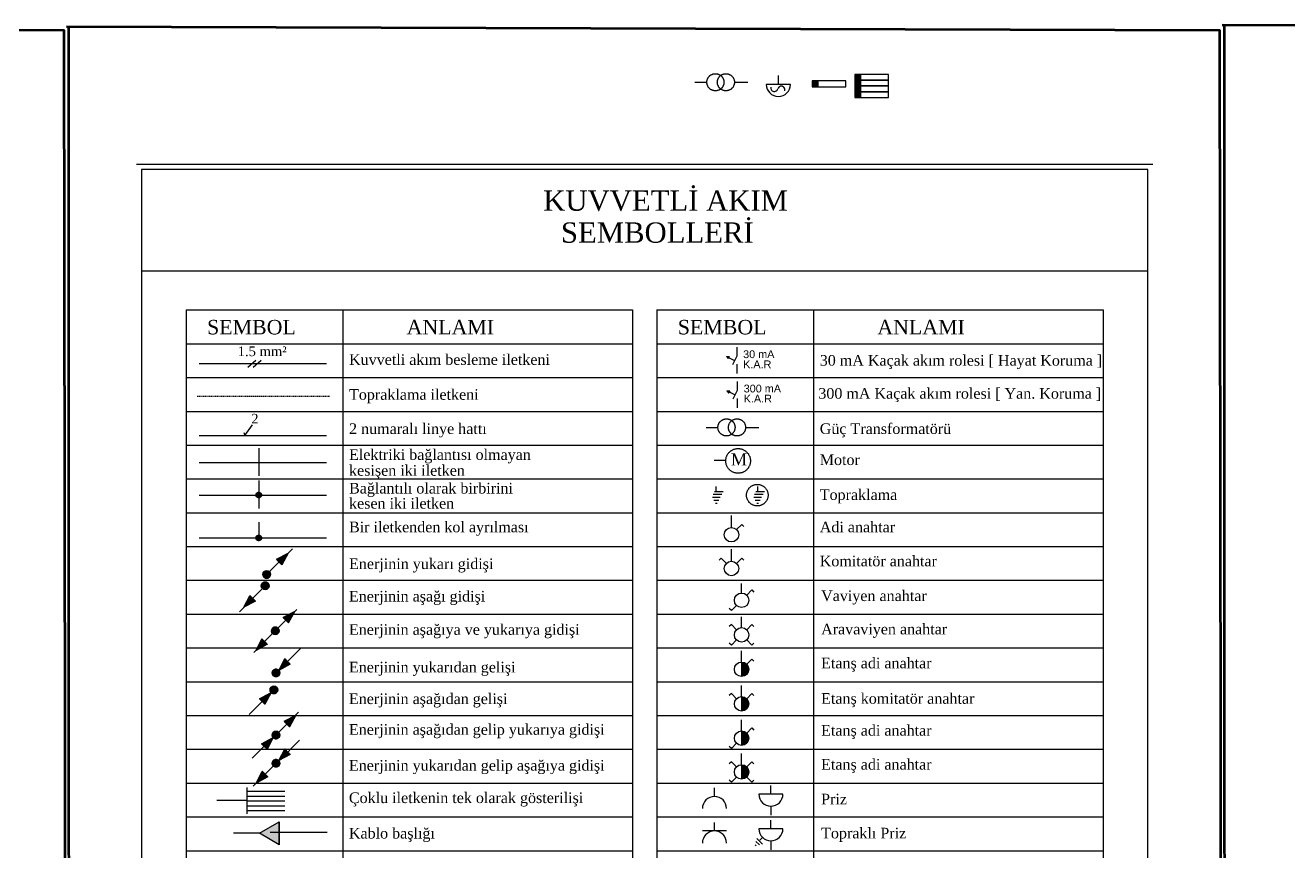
# Model space of a CAD drawing. Header units: millimetres. Extents: x -1335 to 33749, y 2338 to 5277.
# Drawn here: x 3457 to 5226, y 3899 to 5057 of the extents above; entities that cross this region are included whole.
import ezdxf

# ---------------------------------------------------------------- set-up
doc = ezdxf.new("R2010")
doc.units = ezdxf.units.MM
doc.linetypes.add('ACAD_ISO03W100', pattern=[30, 12, -18])
doc.layers.add('DUVAR', color=7, linetype='Continuous', lineweight=53)
doc.styles.add('ARMATÜR', font='times.ttf', dxfattribs={"height": 17.5})
doc.styles.add('STYLE1', font='arial.ttf', dxfattribs={"width": 0.6})

msp = doc.modelspace()

# ---------------------------------------------------------------- hatches: boundary and pattern name
at = {"ltscale": 10}
for points in [[(4558.9, 4970.7), (4567, 4970.7), (4567, 4978.8), (4558.9, 4978.8)], [(4618.5, 4979.9), (4626.6, 4979.9), (4626.6, 4988), (4618.5, 4988)], [(4618.5, 4971.8), (4626.6, 4971.8), (4626.6, 4979.9), (4618.5, 4979.9)], [(4618.5, 4963.7), (4626.6, 4963.7), (4626.6, 4971.8), (4618.5, 4971.8)], [(4618.5, 4955.6), (4626.6, 4955.6), (4626.6, 4963.7), (4618.5, 4963.7)]]:
    msp.add_hatch(color=256, dxfattribs=at).paths.add_polyline_path(points)
at = {"linetype": 'ACAD_ISO03W100', "ltscale": 10}
h = msp.add_hatch(color=256, dxfattribs=at)
h.paths.add_polyline_path([(3783.8, 4402.6), (3783.8, 4398.5), (3787.9, 4398.5, 0.414214)])
h.paths.add_polyline_path([(3787.9, 4398.5), (3783.8, 4398.5), (3783.8, 4394.4, 0.414214)])
h.paths.add_polyline_path([(3783.8, 4398.5), (3779.7, 4398.5, 0.414214), (3783.8, 4394.4)])
h.paths.add_polyline_path([(3783.8, 4402.6, 0.414214), (3779.7, 4398.5), (3783.8, 4398.5)])
h = msp.add_hatch(color=256, dxfattribs=at)
h.paths.add_polyline_path([(3784, 4343), (3784, 4339), (3788.1, 4339, 0.414214)])
h.paths.add_polyline_path([(3788.1, 4339), (3784, 4339), (3784, 4334.9, 0.414214)])
h.paths.add_polyline_path([(3784, 4339), (3779.9, 4339, 0.414214), (3784, 4334.9)])
h.paths.add_polyline_path([(3784, 4343, 0.414214), (3779.9, 4339), (3784, 4339)])
for points in [[(4460, 4144.6, 0.414214), (4470.2, 4154.7, 0.414214), (4460, 4164.9)], [(4460, 4096.2, 0.414214), (4470.2, 4106.3, 0.414214), (4460, 4116.4)], [(4460, 4048, 0.414214), (4470.2, 4058.2, 0.414214), (4460, 4068.3)], [(4460, 4000.7, 0.414214), (4470.2, 4010.9, 0.414214), (4460, 4021)]]:
    msp.add_hatch(color=256, dxfattribs=at).paths.add_polyline_path(points)
msp.add_hatch(color=7).paths.add_polyline_path([(3812.4, 3909), (3812.4, 3941), (3784.7, 3925)])

# ---------------------------------------------------------------- linework, layer by layer
for p, q in [((4394.6, 4977), (4411.2, 4977)), ((4450.1, 4977), (4468.6, 4977)), ((4511.5, 4973.9), (4511.5, 4986.5)), ((3764.3, 4482.4), (3774.7, 4497)), ((3762.6, 4486.2), (3764.3, 4482.4)), ((4410.2, 4493.5), (4426.8, 4493.5)), ((4465.7, 4493.5), (4484.2, 4493.5)), ((3783.6, 4464.6), (3783.6, 4425.6)), ((4421.5, 4447.5), (4438.1, 4447.5)), ((3783.6, 4419.1), (3783.6, 4380.1)), ((4424.6, 4403.3), (4424.6, 4410.6)), ((4482.6, 4403.3), (4482.6, 4410.6)), ((3783.6, 4361), (3783.6, 4337)), ((4445.8, 4353.3), (4445.8, 4370.3)), ((4445.8, 4306), (4445.8, 4323.1)), ((4460, 4261.6), (4460, 4274.8)), ((4460, 4213.1), (4460, 4228.4)), ((4460, 4164.9), (4460, 4180.4)), ((4460, 4116.4), (4460, 4132)), ((4460, 4068.3), (4460, 4083.9)), ((4460, 4021), (4460, 4036.6)), ((3766.7, 3989.1), (3766.7, 3952.4)), ((3766.7, 3983.9), (3820, 3983.9)), ((3766.7, 3970.7), (3724.7, 3970.7)), ((3766.7, 3977.1), (3820, 3977.1)), ((3766.7, 3970.3), (3820, 3970.3)), ((3766.7, 3963.6), (3820, 3963.6)), ((3766.7, 3956.8), (3820, 3956.8))]:
    msp.add_line(p, q, dxfattribs=at)
for p, q in [((4528.4, 4973.9), (4494.6, 4973.9)), ((4558.9, 4978.8), (4558.9, 4970.7)), ((4606.2, 4978.8), (4558.9, 4978.8)), ((4567, 4978.8), (4567, 4970.7)), ((4606.2, 4970.7), (4606.2, 4978.8)), ((4618.5, 4988), (4618.5, 4979.9)), ((4665.8, 4988), (4618.5, 4988)), ((4618.5, 4979.9), (4618.5, 4971.8)), ((4665.8, 4979.9), (4618.5, 4979.9)), ((4618.5, 4979.9), (4665.8, 4979.9)), ((4626.6, 4988), (4626.6, 4979.9)), ((4626.6, 4979.9), (4626.6, 4971.8)), ((4665.8, 4955.6), (4665.8, 4988)), ((4558.9, 4970.7), (4606.2, 4970.7)), ((4665.8, 4971.8), (4618.5, 4971.8)), ((4618.5, 4971.8), (4665.8, 4971.8)), ((4618.5, 4971.8), (4618.5, 4963.7)), ((4618.5, 4963.7), (4618.5, 4955.6)), ((4665.8, 4963.7), (4618.5, 4963.7)), ((4618.5, 4963.7), (4665.8, 4963.7)), ((4626.6, 4971.8), (4626.6, 4963.7)), ((4626.6, 4963.7), (4626.6, 4955.6)), ((4618.5, 4955.6), (4665.8, 4955.6)), ((3681.7, 4658.1), (3681.7, 2906.4)), ((3681.7, 4658.1), (4307.3, 4658.1)), ((3901.5, 4658.1), (3901.5, 2906.4)), ((4341.1, 4658.1), (4341.1, 2906.4)), ((4341.1, 4658.1), (4966.7, 4658.1)), ((4560.9, 4658.1), (4560.9, 2906.4)), ((3681.7, 4610.7), (4307.3, 4610.7)), ((4341.1, 4610.7), (4966.7, 4610.7)), ((4453.1, 4606.1), (4453.1, 4593.3)), ((4438.7, 4592.9), (4442.5, 4592.9)), ((4438.7, 4592.9), (4441, 4589.9)), ((4438.7, 4592.8), (4438.8, 4592.9)), ((4438.8, 4592.7), (4439, 4592.9)), ((4438.9, 4592.6), (4439.2, 4592.9)), ((4439, 4592.4), (4439.5, 4592.9)), ((4439.1, 4592.3), (4439.7, 4592.9)), ((4439.2, 4592.2), (4439.9, 4592.9)), ((4439.3, 4592.1), (4440.1, 4592.9)), ((4439.4, 4591.9), (4440.4, 4592.9)), ((4439.5, 4591.8), (4440.6, 4592.9)), ((4439.6, 4591.7), (4440.8, 4592.9)), ((4439.7, 4591.6), (4441, 4592.9)), ((4439.8, 4591.4), (4441.3, 4592.9)), ((4439.9, 4591.3), (4441.5, 4592.9)), ((4440, 4591.2), (4441.7, 4592.9)), ((4440.1, 4591), (4441.9, 4592.9)), ((4440.2, 4590.9), (4442.2, 4592.9)), ((4440.3, 4590.8), (4442.4, 4592.9)), ((4440.4, 4590.7), (4442.4, 4592.7)), ((4440.5, 4590.5), (4442.2, 4592.2)), ((4440.6, 4590.4), (4442, 4591.8)), ((4440.7, 4590.3), (4441.7, 4591.3)), ((4440.8, 4590.1), (4441.5, 4590.9)), ((4440.9, 4590), (4441.3, 4590.4)), ((4442.5, 4592.9), (4441, 4589.9)), ((4441, 4589.9), (4441.1, 4590)), ((4441.8, 4591.4), (4450.1, 4587.2)), ((4453.1, 4593.3), (4447.1, 4581.2)), ((4453.1, 4582.3), (4453.1, 4569)), ((3681.7, 4563.4), (4307.3, 4563.4)), ((4341.1, 4563.4), (4966.7, 4563.4)), ((4453.9, 4558), (4453.9, 4545.2)), ((4439.5, 4544.8), (4443.3, 4544.8)), ((4439.5, 4544.8), (4441.8, 4541.8)), ((4439.5, 4544.8), (4439.6, 4544.8)), ((4439.6, 4544.6), (4439.8, 4544.8)), ((4439.7, 4544.5), (4440, 4544.8)), ((4439.8, 4544.4), (4440.3, 4544.8)), ((4439.9, 4544.3), (4440.5, 4544.8)), ((4440, 4544.1), (4440.7, 4544.8)), ((4440.1, 4544), (4440.9, 4544.8)), ((4440.2, 4543.9), (4441.2, 4544.8)), ((4440.3, 4543.8), (4441.4, 4544.8)), ((4440.4, 4543.6), (4441.6, 4544.8)), ((4440.5, 4543.5), (4441.8, 4544.8)), ((4440.6, 4543.4), (4442.1, 4544.8)), ((4440.7, 4543.2), (4442.3, 4544.8)), ((4440.8, 4543.1), (4442.5, 4544.8)), ((4440.9, 4543), (4442.7, 4544.8)), ((4441, 4542.9), (4443, 4544.8)), ((4441.1, 4542.7), (4443.2, 4544.8)), ((4441.2, 4542.6), (4443.2, 4544.6)), ((4441.3, 4542.5), (4443, 4544.2)), ((4441.4, 4542.3), (4442.8, 4543.7)), ((4441.5, 4542.2), (4442.5, 4543.3)), ((4441.6, 4542.1), (4442.3, 4542.8)), ((4441.7, 4542), (4442.1, 4542.4)), ((4443.3, 4544.8), (4441.8, 4541.8)), ((4441.8, 4541.8), (4441.9, 4541.9)), ((4442.6, 4543.3), (4450.9, 4539.2)), ((4453.9, 4545.2), (4447.9, 4533.1)), ((4453.9, 4534.2), (4453.9, 4521)), ((3681.7, 4516), (4307.3, 4516)), ((4341.1, 4516), (4966.7, 4516)), ((3681.7, 4468.7), (4307.3, 4468.7)), ((4341.1, 4468.7), (4966.7, 4468.7)), ((3681.7, 4421.3), (4307.3, 4421.3)), ((4341.1, 4421.3), (4966.7, 4421.3)), ((3681.7, 4374), (4307.3, 4374)), ((4341.1, 4374), (4966.7, 4374)), ((4453, 4350.3), (4460.2, 4357.5)), ((4460.2, 4357.5), (4463.1, 4354.6)), ((3681.7, 4326.7), (4307.3, 4326.7)), ((4341.1, 4326.7), (4966.7, 4326.7)), ((3808.3, 4308.8), (3824.6, 4317.4)), ((3808.3, 4308.8), (3816, 4301.2)), ((3808.4, 4308.9), (3820.1, 4308.9)), ((3808.6, 4308.5), (3819.9, 4308.5)), ((3808.9, 4308.2), (3819.7, 4308.2)), ((3809.1, 4309.2), (3820.2, 4309.2)), ((3809.3, 4307.9), (3819.5, 4307.9)), ((3809.6, 4307.5), (3819.3, 4307.5)), ((3809.7, 4309.6), (3820.4, 4309.6)), ((3809.9, 4307.2), (3819.2, 4307.2)), ((3810.3, 4306.8), (3819, 4306.8)), ((3810.4, 4309.9), (3820.6, 4309.9)), ((3810.6, 4306.5), (3818.8, 4306.5)), ((3811, 4310.2), (3820.8, 4310.2)), ((3811, 4306.2), (3818.6, 4306.2)), ((3811.3, 4305.8), (3818.4, 4305.8)), ((3811.6, 4310.6), (3821, 4310.6)), ((3811.6, 4305.5), (3818.3, 4305.5)), ((3812, 4305.2), (3818.1, 4305.2)), ((3812.3, 4310.9), (3821.1, 4310.9)), ((3812.3, 4304.8), (3817.9, 4304.8)), ((3812.7, 4304.5), (3817.7, 4304.5)), ((3812.9, 4311.2), (3821.3, 4311.2)), ((3813, 4304.1), (3817.6, 4304.1)), ((3813.3, 4303.8), (3817.4, 4303.8)), ((3813.6, 4311.6), (3821.5, 4311.6)), ((3813.7, 4303.5), (3817.2, 4303.5)), ((3814, 4303.1), (3817, 4303.1)), ((3814.2, 4311.9), (3821.7, 4311.9)), ((3814.3, 4302.8), (3816.8, 4302.8)), ((3814.7, 4302.5), (3816.7, 4302.5)), ((3814.8, 4312.3), (3821.9, 4312.3)), ((3815, 4302.1), (3816.5, 4302.1)), ((3815.4, 4301.8), (3816.3, 4301.8)), ((3815.5, 4312.6), (3822, 4312.6)), ((3815.7, 4301.4), (3816.1, 4301.4)), ((3824.6, 4317.4), (3816, 4301.2)), ((3816.1, 4312.9), (3822.2, 4312.9)), ((3816.8, 4313.3), (3822.4, 4313.3)), ((3817.4, 4313.6), (3822.6, 4313.6)), ((3818, 4313.9), (3822.7, 4313.9)), ((3818.7, 4314.3), (3822.9, 4314.3)), ((3819.3, 4314.6), (3823.1, 4314.6)), ((3819.9, 4315), (3823.3, 4315)), ((3820.6, 4315.3), (3823.5, 4315.3)), ((3821.2, 4315.6), (3823.6, 4315.6)), ((3821.9, 4316), (3823.8, 4316)), ((3822.5, 4316.3), (3824, 4316.3)), ((3823.1, 4316.7), (3824.2, 4316.7)), ((3823.8, 4317), (3824.4, 4317)), ((3824.4, 4317.3), (3824.5, 4317.3)), ((4431.5, 4310.2), (4428.6, 4307.4)), ((4438.7, 4303.1), (4431.5, 4310.2)), ((4453, 4303.1), (4460.2, 4310.2)), ((4460.2, 4310.2), (4463.1, 4307.4)), ((3789.2, 4287.9), (3800, 4287.9)), ((3789.2, 4287.5), (3800, 4287.5)), ((3789.2, 4287.2), (3800, 4287.2)), ((3789.3, 4288.6), (3799.9, 4288.6)), ((3789.3, 4288.2), (3800, 4288.2)), ((3789.3, 4286.9), (3800, 4286.9)), ((3789.3, 4286.5), (3800, 4286.5)), ((3789.4, 4288.9), (3799.9, 4288.9)), ((3789.4, 4286.2), (3799.9, 4286.2)), ((3789.5, 4289.2), (3799.7, 4289.2)), ((3789.5, 4285.9), (3799.8, 4285.9)), ((3789.6, 4289.6), (3799.6, 4289.6)), ((3789.6, 4285.5), (3799.7, 4285.5)), ((3789.7, 4285.2), (3799.5, 4285.2)), ((3789.8, 4289.9), (3799.5, 4289.9)), ((3789.9, 4284.8), (3799.4, 4284.8)), ((3790, 4290.2), (3799.3, 4290.2)), ((3790.1, 4284.5), (3799.2, 4284.5)), ((3790.2, 4290.6), (3799.1, 4290.6)), ((3790.3, 4284.2), (3798.9, 4284.2)), ((3790.5, 4290.9), (3798.8, 4290.9)), ((3790.6, 4283.8), (3798.6, 4283.8)), ((3790.8, 4291.3), (3798.5, 4291.3)), ((3791, 4283.5), (3798.3, 4283.5)), ((3791.1, 4291.6), (3798.1, 4291.6)), ((3791.6, 4291.9), (3797.7, 4291.9)), ((3792.2, 4292.3), (3797.1, 4292.3)), ((3793, 4292.6), (3796.3, 4292.6)), ((3681.7, 4279.3), (4307.3, 4279.3)), ((3798, 4271.7), (3787.2, 4271.7)), ((3798, 4271.4), (3787.2, 4271.4)), ((3798, 4271.1), (3787.2, 4271.1)), ((3798, 4272.4), (3787.3, 4272.4)), ((3798, 4272.1), (3787.3, 4272.1)), ((3798, 4270.7), (3787.3, 4270.7)), ((3797.9, 4270.4), (3787.3, 4270.4)), ((3797.9, 4272.7), (3787.4, 4272.7)), ((3797.9, 4270), (3787.4, 4270)), ((3797.8, 4273.1), (3787.5, 4273.1)), ((3797.8, 4269.7), (3787.5, 4269.7)), ((3797.7, 4273.4), (3787.6, 4273.4)), ((3797.5, 4273.8), (3787.7, 4273.8)), ((3797.6, 4269.4), (3787.7, 4269.4)), ((3797.5, 4269), (3787.8, 4269)), ((3797.4, 4274.1), (3787.9, 4274.1)), ((3797.3, 4268.7), (3788, 4268.7)), ((3797.2, 4274.4), (3788.1, 4274.4)), ((3797.1, 4268.4), (3788.2, 4268.4)), ((3796.9, 4274.8), (3788.4, 4274.8)), ((3796.8, 4268), (3788.5, 4268)), ((3796.6, 4275.1), (3788.6, 4275.1)), ((3796.5, 4267.7), (3788.8, 4267.7)), ((3796.3, 4275.5), (3789, 4275.5)), ((3796.1, 4267.3), (3789.1, 4267.3)), ((3795.9, 4275.8), (3789.4, 4275.8)), ((3795.7, 4267), (3789.6, 4267)), ((3795.4, 4276.1), (3789.9, 4276.1)), ((3795.1, 4266.7), (3790.2, 4266.7)), ((3794.7, 4276.5), (3790.6, 4276.5)), ((3794.3, 4266.3), (3791, 4266.3)), ((3791.4, 4283.1), (3797.9, 4283.1)), ((3793.5, 4276.8), (3791.7, 4276.8)), ((3791.9, 4282.8), (3797.4, 4282.8)), ((3792.6, 4282.5), (3796.7, 4282.5)), ((3793.7, 4282.1), (3795.5, 4282.1)), ((4341.1, 4279.3), (4966.7, 4279.3)), ((4467.2, 4258.6), (4474.4, 4265.8)), ((4474.4, 4265.8), (4477.2, 4262.9)), ((3762.7, 4241.5), (3771.3, 4257.8)), ((3778.9, 4250.1), (3762.7, 4241.5)), ((3775, 4248), (3766.1, 4248)), ((3775.6, 4248.4), (3766.3, 4248.4)), ((3776.3, 4248.7), (3766.5, 4248.7)), ((3776.9, 4249), (3766.7, 4249)), ((3777.5, 4249.4), (3766.9, 4249.4)), ((3778.2, 4249.7), (3767, 4249.7)), ((3778.8, 4250.1), (3767.2, 4250.1)), ((3778.7, 4250.4), (3767.4, 4250.4)), ((3778.3, 4250.7), (3767.6, 4250.7)), ((3778, 4251.1), (3767.7, 4251.1)), ((3777.7, 4251.4), (3767.9, 4251.4)), ((3777.3, 4251.8), (3768.1, 4251.8)), ((3777, 4252.1), (3768.3, 4252.1)), ((3776.6, 4252.4), (3768.5, 4252.4)), ((3776.3, 4252.8), (3768.6, 4252.8)), ((3776, 4253.1), (3768.8, 4253.1)), ((3775.6, 4253.4), (3769, 4253.4)), ((3775.3, 4253.8), (3769.2, 4253.8)), ((3775, 4254.1), (3769.4, 4254.1)), ((3774.6, 4254.5), (3769.5, 4254.5)), ((3774.3, 4254.8), (3769.7, 4254.8)), ((3773.9, 4255.1), (3769.9, 4255.1)), ((3773.6, 4255.5), (3770.1, 4255.5)), ((3773.3, 4255.8), (3770.3, 4255.8)), ((3772.9, 4256.2), (3770.4, 4256.2)), ((3772.6, 4256.5), (3770.6, 4256.5)), ((3772.3, 4256.8), (3770.8, 4256.8)), ((3771.9, 4257.2), (3771, 4257.2)), ((3771.6, 4257.5), (3771.1, 4257.5)), ((3778.9, 4250.1), (3771.3, 4257.8)), ((3681.7, 4232), (4307.3, 4232)), ((3762.9, 4241.6), (3762.7, 4241.6)), ((3763.5, 4241.9), (3762.9, 4241.9)), ((3764.1, 4242.3), (3763.1, 4242.3)), ((3764.8, 4242.6), (3763.3, 4242.6)), ((3765.4, 4243), (3763.5, 4243)), ((3766, 4243.3), (3763.6, 4243.3)), ((3766.7, 4243.6), (3763.8, 4243.6)), ((3767.3, 4244), (3764, 4244)), ((3768, 4244.3), (3764.2, 4244.3)), ((3768.6, 4244.7), (3764.3, 4244.7)), ((3769.2, 4245), (3764.5, 4245)), ((3769.9, 4245.3), (3764.7, 4245.3)), ((3770.5, 4245.7), (3764.9, 4245.7)), ((3771.2, 4246), (3765.1, 4246)), ((3771.8, 4246.3), (3765.2, 4246.3)), ((3772.4, 4246.7), (3765.4, 4246.7)), ((3773.1, 4247), (3765.6, 4247)), ((3773.7, 4247.4), (3765.8, 4247.4)), ((3774.4, 4247.7), (3766, 4247.7)), ((3834.1, 4235.8), (3817.8, 4227.2)), ((3823.5, 4221.5), (3823.5, 4230.2)), ((3823.8, 4221.2), (3823.8, 4230.4)), ((3824.2, 4220.9), (3824.2, 4230.6)), ((3824.5, 4220.5), (3824.5, 4230.8)), ((3824.9, 4220.2), (3824.9, 4231)), ((3825.2, 4219.8), (3825.2, 4231.1)), ((3825.5, 4219.6), (3834.1, 4235.8)), ((3825.5, 4219.7), (3825.5, 4231.3)), ((3825.9, 4220.3), (3825.9, 4231.5)), ((3826.2, 4221), (3826.2, 4231.7)), ((3826.5, 4221.6), (3826.5, 4231.8)), ((3826.9, 4222.3), (3826.9, 4232)), ((3827.2, 4222.9), (3827.2, 4232.2)), ((3827.6, 4223.5), (3827.6, 4232.4)), ((3827.9, 4224.2), (3827.9, 4232.6)), ((3828.2, 4224.8), (3828.2, 4232.7)), ((3828.6, 4225.4), (3828.6, 4232.9)), ((3828.9, 4226.1), (3828.9, 4233.1)), ((3829.3, 4226.7), (3829.3, 4233.3)), ((3829.6, 4227.4), (3829.6, 4233.5)), ((3829.9, 4228), (3829.9, 4233.6)), ((3830.3, 4228.6), (3830.3, 4233.8)), ((3830.6, 4229.3), (3830.6, 4234)), ((3830.9, 4229.9), (3830.9, 4234.2)), ((3831.3, 4230.6), (3831.3, 4234.4)), ((3831.6, 4231.2), (3831.6, 4234.5)), ((3832, 4231.8), (3832, 4234.7)), ((3832.3, 4232.5), (3832.3, 4234.9)), ((3832.6, 4233.1), (3832.6, 4235.1)), ((3833, 4233.8), (3833, 4235.3)), ((3833.3, 4234.4), (3833.3, 4235.4)), ((3833.6, 4235), (3833.6, 4235.6)), ((3834, 4235.7), (3834, 4235.8)), ((4341.1, 4232), (4966.7, 4232)), ((4445.7, 4237.1), (4442.8, 4239.9)), ((4452.9, 4244.2), (4445.7, 4237.1)), ((3810.4, 4212.4), (3803, 4212.4)), ((3810, 4212.8), (3803.4, 4212.8)), ((3809.4, 4213.1), (3803.9, 4213.1)), ((3808.8, 4213.5), (3804.6, 4213.5)), ((3807.6, 4213.8), (3805.8, 4213.8)), ((3825.5, 4219.6), (3817.8, 4227.2)), ((3818.1, 4226.9), (3818.1, 4227.4)), ((3818.4, 4226.6), (3818.4, 4227.6)), ((3818.8, 4226.3), (3818.8, 4227.7)), ((3819.1, 4225.9), (3819.1, 4227.9)), ((3819.4, 4225.6), (3819.4, 4228.1)), ((3819.8, 4225.3), (3819.8, 4228.3)), ((3820.1, 4224.9), (3820.1, 4228.4)), ((3820.5, 4224.6), (3820.5, 4228.6)), ((3820.8, 4224.2), (3820.8, 4228.8)), ((3821.1, 4223.9), (3821.1, 4229)), ((3821.5, 4223.6), (3821.5, 4229.2)), ((3821.8, 4223.2), (3821.8, 4229.3)), ((3822.2, 4222.9), (3822.2, 4229.5)), ((3822.5, 4222.6), (3822.5, 4229.7)), ((3822.8, 4222.2), (3822.8, 4229.9)), ((3823.2, 4221.9), (3823.2, 4230.1)), ((4445.7, 4217.3), (4442.8, 4214.4)), ((4452.9, 4210.1), (4445.7, 4217.3)), ((4467.2, 4210.1), (4474.4, 4217.3)), ((4474.4, 4217.3), (4477.2, 4214.4)), ((3787.9, 4197.3), (3779.3, 4181.1)), ((3786.8, 4195.3), (3786.8, 4185.1)), ((3787.2, 4195.9), (3787.2, 4185.2)), ((3787.5, 4196.6), (3787.5, 4185.4)), ((3787.9, 4197.3), (3795.6, 4189.7)), ((3787.9, 4197.2), (3787.9, 4185.6)), ((3788.2, 4197.1), (3788.2, 4185.8)), ((3788.5, 4196.7), (3788.5, 4186)), ((3788.9, 4196.4), (3788.9, 4186.1)), ((3789.2, 4196.1), (3789.2, 4186.3)), ((3789.6, 4195.7), (3789.6, 4186.5)), ((3789.9, 4195.4), (3789.9, 4186.7)), ((3790.2, 4195), (3790.2, 4186.9)), ((3812.1, 4209.1), (3801.3, 4209.1)), ((3812.1, 4208.7), (3801.3, 4208.7)), ((3812.1, 4208.4), (3801.3, 4208.4)), ((3812.1, 4208), (3801.3, 4208)), ((3812.1, 4207.7), (3801.3, 4207.7)), ((3812, 4209.7), (3801.4, 4209.7)), ((3812, 4209.4), (3801.4, 4209.4)), ((3812, 4207.4), (3801.4, 4207.4)), ((3811.9, 4210.1), (3801.5, 4210.1)), ((3811.9, 4207), (3801.5, 4207)), ((3811.8, 4206.7), (3801.6, 4206.7)), ((3811.7, 4210.4), (3801.7, 4210.4)), ((3811.7, 4206.4), (3801.7, 4206.4)), ((3811.6, 4210.8), (3801.8, 4210.8)), ((3811.5, 4206), (3801.9, 4206)), ((3811.4, 4211.1), (3802, 4211.1)), ((3811.3, 4205.7), (3802.1, 4205.7)), ((3811.2, 4211.4), (3802.2, 4211.4)), ((3811.1, 4205.3), (3802.3, 4205.3)), ((3811, 4211.8), (3802.4, 4211.8)), ((3810.9, 4205), (3802.5, 4205)), ((3810.7, 4212.1), (3802.7, 4212.1)), ((3810.6, 4204.7), (3802.8, 4204.7)), ((3810.2, 4204.3), (3803.2, 4204.3)), ((3809.7, 4204), (3803.7, 4204)), ((3809.2, 4203.6), (3804.2, 4203.6)), ((3808.4, 4203.3), (3805, 4203.3)), ((4452.9, 4195.8), (4445.7, 4188.6)), ((4467.2, 4195.8), (4474.4, 4188.6)), ((3681.7, 4184.6), (4307.3, 4184.6)), ((3779.3, 4181.1), (3795.6, 4189.7)), ((3779.4, 4181.2), (3779.4, 4181.1)), ((3779.7, 4181.9), (3779.7, 4181.3)), ((3780.1, 4182.5), (3780.1, 4181.5)), ((3780.4, 4183.2), (3780.4, 4181.7)), ((3780.8, 4183.8), (3780.8, 4181.8)), ((3781.1, 4184.4), (3781.1, 4182)), ((3781.4, 4185.1), (3781.4, 4182.2)), ((3781.8, 4185.7), (3781.8, 4182.4)), ((3782.1, 4186.4), (3782.1, 4182.6)), ((3782.5, 4187), (3782.5, 4182.7)), ((3782.8, 4187.6), (3782.8, 4182.9)), ((3783.1, 4188.3), (3783.1, 4183.1)), ((3783.5, 4188.9), (3783.5, 4183.3)), ((3783.8, 4189.6), (3783.8, 4183.5)), ((3784.1, 4190.2), (3784.1, 4183.6)), ((3784.5, 4190.8), (3784.5, 4183.8)), ((3784.8, 4191.5), (3784.8, 4184)), ((3785.2, 4192.1), (3785.2, 4184.2)), ((3785.5, 4192.7), (3785.5, 4184.4)), ((3785.8, 4193.4), (3785.8, 4184.5)), ((3786.2, 4194), (3786.2, 4184.7)), ((3786.5, 4194.7), (3786.5, 4184.9)), ((3790.6, 4194.7), (3790.6, 4187)), ((3790.9, 4194.4), (3790.9, 4187.2)), ((3791.2, 4194), (3791.2, 4187.4)), ((3791.6, 4193.7), (3791.6, 4187.6)), ((3791.9, 4193.4), (3791.9, 4187.8)), ((3792.3, 4193), (3792.3, 4187.9)), ((3792.6, 4192.7), (3792.6, 4188.1)), ((3792.9, 4192.3), (3792.9, 4188.3)), ((3793.3, 4192), (3793.3, 4188.5)), ((3793.6, 4191.7), (3793.6, 4188.6)), ((3794, 4191.3), (3794, 4188.8)), ((3794.3, 4191), (3794.3, 4189)), ((3794.6, 4190.6), (3794.6, 4189.2)), ((3795, 4190.3), (3795, 4189.4)), ((3795.3, 4190), (3795.3, 4189.5)), ((4341.1, 4184.6), (4966.7, 4184.6)), ((4445.7, 4188.6), (4442.8, 4191.5)), ((4474.4, 4188.6), (4477.2, 4191.5)), ((3811.5, 4153.2), (3820.1, 4169.5)), ((3827.8, 4161.8), (3811.5, 4153.2)), ((3823.2, 4159.4), (3814.8, 4159.4)), ((3823.8, 4159.7), (3815, 4159.7)), ((3824.5, 4160.1), (3815.2, 4160.1)), ((3825.1, 4160.4), (3815.3, 4160.4)), ((3825.8, 4160.7), (3815.5, 4160.7)), ((3826.4, 4161.1), (3815.7, 4161.1)), ((3827, 4161.4), (3815.9, 4161.4)), ((3827.7, 4161.7), (3816.1, 4161.7)), ((3827.5, 4162.1), (3816.2, 4162.1)), ((3827.2, 4162.4), (3816.4, 4162.4)), ((3826.8, 4162.8), (3816.6, 4162.8)), ((3826.5, 4163.1), (3816.8, 4163.1)), ((3826.2, 4163.4), (3817, 4163.4)), ((3825.8, 4163.8), (3817.1, 4163.8)), ((3825.5, 4164.1), (3817.3, 4164.1)), ((3825.2, 4164.4), (3817.5, 4164.4)), ((3824.8, 4164.8), (3817.7, 4164.8)), ((3824.5, 4165.1), (3817.8, 4165.1)), ((3824.1, 4165.5), (3818, 4165.5)), ((3823.8, 4165.8), (3818.2, 4165.8)), ((3823.5, 4166.1), (3818.4, 4166.1)), ((3823.1, 4166.5), (3818.6, 4166.5)), ((3822.8, 4166.8), (3818.7, 4166.8)), ((3822.5, 4167.2), (3818.9, 4167.2)), ((3822.1, 4167.5), (3819.1, 4167.5)), ((3821.8, 4167.8), (3819.3, 4167.8)), ((3821.4, 4168.2), (3819.5, 4168.2)), ((3821.1, 4168.5), (3819.6, 4168.5)), ((3820.8, 4168.8), (3819.8, 4168.8)), ((3820.4, 4169.2), (3820, 4169.2)), ((3827.8, 4161.8), (3820.1, 4169.5)), ((4460, 4164.9), (4460, 4144.6)), ((4467.2, 4161.9), (4474.4, 4169.1)), ((4474.4, 4169.1), (4477.3, 4166.2)), ((3813.1, 4150), (3802.3, 4150)), ((3813.1, 4149.6), (3802.3, 4149.6)), ((3813.1, 4149.3), (3802.3, 4149.3)), ((3813.1, 4149), (3802.3, 4149)), ((3813, 4150.3), (3802.4, 4150.3)), ((3813.1, 4148.6), (3802.4, 4148.6)), ((3813, 4148.3), (3802.4, 4148.3)), ((3812.9, 4151), (3802.5, 4151)), ((3813, 4150.7), (3802.5, 4150.7)), ((3812.9, 4147.9), (3802.5, 4147.9)), ((3812.8, 4147.6), (3802.6, 4147.6)), ((3812.8, 4151.3), (3802.7, 4151.3)), ((3812.7, 4147.3), (3802.7, 4147.3)), ((3812.6, 4151.7), (3802.8, 4151.7)), ((3812.5, 4146.9), (3802.9, 4146.9)), ((3812.4, 4152), (3803, 4152)), ((3812.4, 4146.6), (3803.1, 4146.6)), ((3812.2, 4152.3), (3803.2, 4152.3)), ((3812.1, 4146.3), (3803.3, 4146.3)), ((3812, 4152.7), (3803.4, 4152.7)), ((3811.9, 4145.9), (3803.5, 4145.9)), ((3811.7, 4153), (3803.7, 4153)), ((3811.6, 4145.6), (3803.9, 4145.6)), ((3811.4, 4153.4), (3804, 4153.4)), ((3811.2, 4145.2), (3804.2, 4145.2)), ((3811, 4153.7), (3804.5, 4153.7)), ((3810.8, 4144.9), (3804.7, 4144.9)), ((3810.5, 4154), (3805, 4154)), ((3810.2, 4144.6), (3805.2, 4144.6)), ((3809.8, 4154.4), (3805.6, 4154.4)), ((3809.4, 4144.2), (3806, 4144.2)), ((3808.6, 4154.7), (3806.8, 4154.7)), ((3811.7, 4153.3), (3811.6, 4153.3)), ((3812.3, 4153.6), (3811.8, 4153.6)), ((3813, 4154), (3811.9, 4154)), ((3813.6, 4154.3), (3812.1, 4154.3)), ((3814.3, 4154.6), (3812.3, 4154.6)), ((3814.9, 4155), (3812.5, 4155)), ((3815.5, 4155.3), (3812.7, 4155.3)), ((3816.2, 4155.7), (3812.8, 4155.7)), ((3816.8, 4156), (3813, 4156)), ((3817.5, 4156.3), (3813.2, 4156.3)), ((3818.1, 4156.7), (3813.4, 4156.7)), ((3818.7, 4157), (3813.6, 4157)), ((3819.4, 4157.3), (3813.7, 4157.3)), ((3820, 4157.7), (3813.9, 4157.7)), ((3820.6, 4158), (3814.1, 4158)), ((3821.3, 4158.4), (3814.3, 4158.4)), ((3821.9, 4158.7), (3814.4, 4158.7)), ((3822.6, 4159), (3814.6, 4159)), ((3681.7, 4137.3), (4307.3, 4137.3)), ((3799.4, 4126.7), (3810.1, 4126.7)), ((3799.4, 4126.3), (3810.2, 4126.3)), ((3799.4, 4126), (3810.2, 4126)), ((3799.4, 4125.7), (3810.2, 4125.7)), ((3799.4, 4125.3), (3810.1, 4125.3)), ((3799.4, 4125), (3810.1, 4125)), ((3799.5, 4127.4), (3810, 4127.4)), ((3799.5, 4127), (3810.1, 4127)), ((3799.5, 4124.7), (3810, 4124.7)), ((3799.6, 4124.3), (3809.9, 4124.3)), ((3799.7, 4127.7), (3809.9, 4127.7)), ((3799.7, 4124), (3809.8, 4124)), ((3799.8, 4128), (3809.8, 4128)), ((3799.9, 4128.4), (3809.6, 4128.4)), ((3800.1, 4128.7), (3809.4, 4128.7)), ((3800.3, 4129), (3809.2, 4129)), ((3800.6, 4129.4), (3808.9, 4129.4)), ((3800.9, 4129.7), (3808.6, 4129.7)), ((3801.3, 4130.1), (3808.3, 4130.1)), ((3801.7, 4130.4), (3807.8, 4130.4)), ((3802.3, 4130.7), (3807.2, 4130.7)), ((3803.1, 4131.1), (3806.4, 4131.1)), ((4341.1, 4137.3), (4966.7, 4137.3)), ((3784.7, 4113.5), (3800.9, 4122.1)), ((3784.7, 4113.5), (3792.3, 4105.8)), ((3784.8, 4113.6), (3796.4, 4113.6)), ((3785, 4113.2), (3796.2, 4113.2)), ((3785.3, 4112.9), (3796.1, 4112.9)), ((3785.4, 4113.9), (3796.6, 4113.9)), ((3785.6, 4112.5), (3795.9, 4112.5)), ((3786, 4112.2), (3795.7, 4112.2)), ((3786.1, 4114.2), (3796.8, 4114.2)), ((3786.3, 4111.9), (3795.5, 4111.9)), ((3786.6, 4111.5), (3795.3, 4111.5)), ((3786.7, 4114.6), (3797, 4114.6)), ((3787, 4111.2), (3795.2, 4111.2)), ((3787.3, 4110.9), (3795, 4110.9)), ((3787.4, 4114.9), (3797.1, 4114.9)), ((3787.7, 4110.5), (3794.8, 4110.5)), ((3788, 4115.3), (3797.3, 4115.3)), ((3788, 4110.2), (3794.6, 4110.2)), ((3788.3, 4109.8), (3794.4, 4109.8)), ((3788.6, 4115.6), (3797.5, 4115.6)), ((3788.7, 4109.5), (3794.3, 4109.5)), ((3789, 4109.2), (3794.1, 4109.2)), ((3789.3, 4115.9), (3797.7, 4115.9)), ((3789.3, 4108.8), (3793.9, 4108.8)), ((3789.7, 4108.5), (3793.7, 4108.5)), ((3789.9, 4116.3), (3797.9, 4116.3)), ((3790, 4108.1), (3793.6, 4108.1)), ((3790.4, 4107.8), (3793.4, 4107.8)), ((3790.6, 4116.6), (3798, 4116.6)), ((3790.7, 4107.5), (3793.2, 4107.5)), ((3791, 4107.1), (3793, 4107.1)), ((3791.2, 4116.9), (3798.2, 4116.9)), ((3791.4, 4106.8), (3792.8, 4106.8)), ((3791.7, 4106.5), (3792.7, 4106.5)), ((3791.8, 4117.3), (3798.4, 4117.3)), ((3800.9, 4122.1), (3792.3, 4105.8)), ((3792.5, 4117.6), (3798.6, 4117.6)), ((3793.1, 4118), (3798.7, 4118)), ((3793.7, 4118.3), (3798.9, 4118.3)), ((3794.4, 4118.6), (3799.1, 4118.6)), ((3795, 4119), (3799.3, 4119)), ((3795.7, 4119.3), (3799.5, 4119.3)), ((3796.3, 4119.6), (3799.6, 4119.6)), ((3796.9, 4120), (3799.8, 4120)), ((3797.6, 4120.3), (3800, 4120.3)), ((3798.2, 4120.7), (3800.2, 4120.7)), ((3798.9, 4121), (3800.4, 4121)), ((3799.5, 4121.3), (3800.5, 4121.3)), ((3799.9, 4123.6), (3809.7, 4123.6)), ((3800, 4123.3), (3809.5, 4123.3)), ((3800.1, 4121.7), (3800.7, 4121.7)), ((3800.2, 4123), (3809.3, 4123)), ((3800.5, 4122.6), (3809, 4122.6)), ((3800.8, 4122.3), (3808.8, 4122.3)), ((3800.8, 4122), (3800.9, 4122)), ((3801.1, 4121.9), (3808.4, 4121.9)), ((3801.5, 4121.6), (3808, 4121.6)), ((3802, 4121.3), (3807.5, 4121.3)), ((3802.7, 4120.9), (3806.8, 4120.9)), ((3803.9, 4120.6), (3805.7, 4120.6)), ((4445.7, 4120.6), (4442.8, 4117.8)), ((4452.9, 4113.5), (4445.7, 4120.6)), ((4460, 4116.4), (4460, 4096.2)), ((4467.2, 4113.5), (4474.4, 4120.6)), ((4474.4, 4120.6), (4477.3, 4117.8)), ((3681.7, 4090), (4307.3, 4090)), ((3792.1, 4106.1), (3792.5, 4106.1)), ((3819.1, 4081.8), (3835.4, 4090.4)), ((3835.4, 4090.4), (3826.7, 4074.1)), ((3832, 4088.6), (3834.4, 4088.6)), ((3832.6, 4088.9), (3834.6, 4088.9)), ((3833.3, 4089.3), (3834.8, 4089.3)), ((3833.9, 4089.6), (3834.9, 4089.6)), ((3834.5, 4090), (3835.1, 4090)), ((3835.2, 4090.3), (3835.3, 4090.3)), ((4341.1, 4090), (4966.7, 4090)), ((3819.1, 4081.8), (3826.7, 4074.1)), ((3819.2, 4081.8), (3830.8, 4081.8)), ((3819.4, 4081.5), (3830.7, 4081.5)), ((3819.7, 4081.2), (3830.5, 4081.2)), ((3819.9, 4082.2), (3831, 4082.2)), ((3820, 4080.8), (3830.3, 4080.8)), ((3820.4, 4080.5), (3830.1, 4080.5)), ((3820.5, 4082.5), (3831.2, 4082.5)), ((3820.7, 4080.1), (3829.9, 4080.1)), ((3821.1, 4082.9), (3831.4, 4082.9)), ((3821.1, 4079.8), (3829.8, 4079.8)), ((3821.4, 4079.5), (3829.6, 4079.5)), ((3821.7, 4079.1), (3829.4, 4079.1)), ((3821.8, 4083.2), (3831.5, 4083.2)), ((3822.1, 4078.8), (3829.2, 4078.8)), ((3822.4, 4083.5), (3831.7, 4083.5)), ((3822.4, 4078.5), (3829, 4078.5)), ((3822.7, 4078.1), (3828.9, 4078.1)), ((3823.1, 4083.9), (3831.9, 4083.9)), ((3823.1, 4077.8), (3828.7, 4077.8)), ((3823.4, 4077.4), (3828.5, 4077.4)), ((3823.7, 4084.2), (3832.1, 4084.2)), ((3823.8, 4077.1), (3828.3, 4077.1)), ((3824.1, 4076.8), (3828.1, 4076.8)), ((3824.3, 4084.5), (3832.3, 4084.5)), ((3824.4, 4076.4), (3828, 4076.4)), ((3824.8, 4076.1), (3827.8, 4076.1)), ((3825, 4084.9), (3832.4, 4084.9)), ((3825.1, 4075.8), (3827.6, 4075.8)), ((3825.4, 4075.4), (3827.4, 4075.4)), ((3825.6, 4085.2), (3832.6, 4085.2)), ((3825.8, 4075.1), (3827.2, 4075.1)), ((3826.1, 4074.7), (3827.1, 4074.7)), ((3826.2, 4085.6), (3832.8, 4085.6)), ((3826.5, 4074.4), (3826.9, 4074.4)), ((3826.9, 4085.9), (3833, 4085.9)), ((3827.5, 4086.2), (3833.2, 4086.2)), ((3828.2, 4086.6), (3833.3, 4086.6)), ((3828.8, 4086.9), (3833.5, 4086.9)), ((3829.4, 4087.2), (3833.7, 4087.2)), ((3830.1, 4087.6), (3833.9, 4087.6)), ((3830.7, 4087.9), (3834.1, 4087.9)), ((3831.4, 4088.3), (3834.2, 4088.3)), ((4467.2, 4065.3), (4474.4, 4072.5)), ((4474.4, 4072.5), (4477.3, 4069.6)), ((3787.6, 4050.4), (3803.9, 4059)), ((3792.8, 4053.2), (3800.8, 4053.2)), ((3793.5, 4053.5), (3801, 4053.5)), ((3794.1, 4053.8), (3801.1, 4053.8)), ((3794.8, 4054.2), (3801.3, 4054.2)), ((3803.9, 4059), (3795.3, 4042.7)), ((3795.4, 4054.5), (3801.5, 4054.5)), ((3796, 4054.9), (3801.7, 4054.9)), ((3796.7, 4055.2), (3801.9, 4055.2)), ((3797.3, 4055.5), (3802, 4055.5)), ((3798, 4055.9), (3802.2, 4055.9)), ((3798.6, 4056.2), (3802.4, 4056.2)), ((3799.2, 4056.6), (3802.6, 4056.6)), ((3799.9, 4056.9), (3802.7, 4056.9)), ((3800.5, 4057.2), (3802.9, 4057.2)), ((3801.1, 4057.6), (3803.1, 4057.6)), ((3801.8, 4057.9), (3803.3, 4057.9)), ((3802.3, 4063.6), (3813.1, 4063.6)), ((3802.3, 4063.2), (3813.1, 4063.2)), ((3802.3, 4062.9), (3813.1, 4062.9)), ((3802.3, 4062.6), (3813.1, 4062.6)), ((3802.3, 4062.2), (3813.1, 4062.2)), ((3802.4, 4063.9), (3813, 4063.9)), ((3802.4, 4061.9), (3813, 4061.9)), ((3802.4, 4061.6), (3813, 4061.6)), ((3802.4, 4058.2), (3803.5, 4058.2)), ((3802.5, 4064.3), (3812.9, 4064.3)), ((3802.5, 4061.2), (3812.9, 4061.2)), ((3802.6, 4064.6), (3812.8, 4064.6)), ((3802.6, 4060.9), (3812.7, 4060.9)), ((3802.7, 4064.9), (3812.7, 4064.9)), ((3802.8, 4060.5), (3812.6, 4060.5)), ((3802.9, 4065.3), (3812.5, 4065.3)), ((3803, 4060.2), (3812.4, 4060.2)), ((3803.1, 4065.6), (3812.3, 4065.6)), ((3803.1, 4058.6), (3803.6, 4058.6)), ((3803.2, 4059.9), (3812.2, 4059.9)), ((3803.3, 4066), (3812.1, 4066)), ((3803.4, 4059.5), (3812, 4059.5)), ((3803.5, 4066.3), (3811.9, 4066.3)), ((3803.7, 4059.2), (3811.7, 4059.2)), ((3803.7, 4058.9), (3803.8, 4058.9)), ((3803.8, 4066.6), (3811.6, 4066.6)), ((3803.9, 4059), (3811.5, 4066.7)), ((3804, 4058.9), (3811.4, 4058.9)), ((3804.2, 4067), (3811.2, 4067)), ((3804.4, 4058.5), (3811, 4058.5)), ((3804.6, 4067.3), (3810.7, 4067.3)), ((3804.9, 4058.2), (3810.4, 4058.2)), ((3805.2, 4067.6), (3810.2, 4067.6)), ((3805.6, 4057.8), (3809.8, 4057.8)), ((3806, 4068), (3809.4, 4068)), ((3806.8, 4057.5), (3808.6, 4057.5)), ((4460, 4068.3), (4460, 4048)), ((3681.7, 4042.6), (4307.3, 4042.6)), ((3787.6, 4050.4), (3795.3, 4042.7)), ((3787.7, 4050.5), (3799.3, 4050.5)), ((3787.9, 4050.1), (3799.2, 4050.1)), ((3788.2, 4049.8), (3799, 4049.8)), ((3788.4, 4050.8), (3799.5, 4050.8)), ((3788.6, 4049.5), (3798.8, 4049.5)), ((3788.9, 4049.1), (3798.6, 4049.1)), ((3789, 4051.1), (3799.7, 4051.1)), ((3789.2, 4048.8), (3798.5, 4048.8)), ((3789.6, 4048.4), (3798.3, 4048.4)), ((3789.7, 4051.5), (3799.9, 4051.5)), ((3789.9, 4048.1), (3798.1, 4048.1)), ((3790.2, 4047.8), (3797.9, 4047.8)), ((3790.3, 4051.8), (3800.1, 4051.8)), ((3790.6, 4047.4), (3797.7, 4047.4)), ((3790.9, 4052.2), (3800.2, 4052.2)), ((3790.9, 4047.1), (3797.6, 4047.1)), ((3791.3, 4046.7), (3797.4, 4046.7)), ((3791.6, 4052.5), (3800.4, 4052.5)), ((3791.6, 4046.4), (3797.2, 4046.4)), ((3791.9, 4046.1), (3797, 4046.1)), ((3792.2, 4052.8), (3800.6, 4052.8)), ((3792.3, 4045.7), (3796.8, 4045.7)), ((3792.6, 4045.4), (3796.7, 4045.4)), ((3793, 4045.1), (3796.5, 4045.1)), ((3793.3, 4044.7), (3796.3, 4044.7)), ((3793.6, 4044.4), (3796.1, 4044.4)), ((3794, 4044), (3795.9, 4044)), ((3794.3, 4043.7), (3795.8, 4043.7)), ((3794.6, 4043.4), (3795.6, 4043.4)), ((3795, 4043), (3795.4, 4043)), ((3811.5, 4026.7), (3820.1, 4043)), ((3827.5, 4035.6), (3816.2, 4035.6)), ((3827.2, 4035.9), (3816.4, 4035.9)), ((3826.8, 4036.3), (3816.6, 4036.3)), ((3826.5, 4036.6), (3816.8, 4036.6)), ((3826.2, 4036.9), (3816.9, 4036.9)), ((3825.8, 4037.3), (3817.1, 4037.3)), ((3825.5, 4037.6), (3817.3, 4037.6)), ((3825.1, 4038), (3817.5, 4038)), ((3824.8, 4038.3), (3817.7, 4038.3)), ((3824.5, 4038.6), (3817.8, 4038.6)), ((3824.1, 4039), (3818, 4039)), ((3823.8, 4039.3), (3818.2, 4039.3)), ((3823.5, 4039.7), (3818.4, 4039.7)), ((3823.1, 4040), (3818.5, 4040)), ((3822.8, 4040.3), (3818.7, 4040.3)), ((3822.4, 4040.7), (3818.9, 4040.7)), ((3822.1, 4041), (3819.1, 4041)), ((3821.8, 4041.3), (3819.3, 4041.3)), ((3821.4, 4041.7), (3819.4, 4041.7)), ((3821.1, 4042), (3819.6, 4042)), ((3820.7, 4042.4), (3819.8, 4042.4)), ((3820.4, 4042.7), (3820, 4042.7)), ((3827.8, 4035.3), (3820.1, 4043)), ((4341.1, 4042.6), (4966.7, 4042.6)), ((4445.7, 4043.8), (4442.8, 4046.7)), ((4452.9, 4051), (4445.7, 4043.8)), ((3813.1, 4023.5), (3802.3, 4023.5)), ((3813.1, 4023.2), (3802.3, 4023.2)), ((3813.1, 4022.8), (3802.3, 4022.8)), ((3813.1, 4022.5), (3802.3, 4022.5)), ((3813.1, 4022.1), (3802.3, 4022.1)), ((3813, 4024.2), (3802.4, 4024.2)), ((3813, 4023.8), (3802.4, 4023.8)), ((3813, 4021.8), (3802.4, 4021.8)), ((3812.9, 4024.5), (3802.5, 4024.5)), ((3812.9, 4021.5), (3802.5, 4021.5)), ((3812.7, 4024.8), (3802.6, 4024.8)), ((3812.8, 4021.1), (3802.6, 4021.1)), ((3812.7, 4020.8), (3802.7, 4020.8)), ((3812.6, 4025.2), (3802.8, 4025.2)), ((3812.5, 4020.4), (3802.9, 4020.4)), ((3812.4, 4025.5), (3803, 4025.5)), ((3812.3, 4020.1), (3803.1, 4020.1)), ((3812.2, 4025.9), (3803.2, 4025.9)), ((3812.1, 4019.8), (3803.3, 4019.8)), ((3812, 4026.2), (3803.4, 4026.2)), ((3811.9, 4019.4), (3803.5, 4019.4)), ((3811.7, 4026.5), (3803.7, 4026.5)), ((3811.6, 4019.1), (3803.8, 4019.1)), ((3811.5, 4026.7), (3803.9, 4019.1)), ((3811.4, 4026.9), (3804, 4026.9)), ((3811.2, 4018.8), (3804.2, 4018.8)), ((3811, 4027.2), (3804.4, 4027.2)), ((3810.7, 4018.4), (3804.6, 4018.4)), ((3810.4, 4027.5), (3804.9, 4027.5)), ((3810.2, 4018.1), (3805.2, 4018.1)), ((3809.8, 4027.9), (3805.6, 4027.9)), ((3809.4, 4017.7), (3806, 4017.7)), ((3808.6, 4028.2), (3806.8, 4028.2)), ((3827.8, 4035.3), (3811.5, 4026.7)), ((3811.7, 4026.8), (3811.6, 4026.8)), ((3812.3, 4027.1), (3811.7, 4027.1)), ((3813, 4027.5), (3811.9, 4027.5)), ((3813.6, 4027.8), (3812.1, 4027.8)), ((3814.2, 4028.2), (3812.3, 4028.2)), ((3814.9, 4028.5), (3812.5, 4028.5)), ((3815.5, 4028.8), (3812.6, 4028.8)), ((3816.2, 4029.2), (3812.8, 4029.2)), ((3816.8, 4029.5), (3813, 4029.5)), ((3817.4, 4029.8), (3813.2, 4029.8)), ((3818.1, 4030.2), (3813.4, 4030.2)), ((3818.7, 4030.5), (3813.5, 4030.5)), ((3819.3, 4030.9), (3813.7, 4030.9)), ((3820, 4031.2), (3813.9, 4031.2)), ((3820.6, 4031.5), (3814.1, 4031.5)), ((3821.3, 4031.9), (3814.3, 4031.9)), ((3821.9, 4032.2), (3814.4, 4032.2)), ((3822.5, 4032.5), (3814.6, 4032.5)), ((3823.2, 4032.9), (3814.8, 4032.9)), ((3823.8, 4033.2), (3815, 4033.2)), ((3824.5, 4033.6), (3815.1, 4033.6)), ((3825.1, 4033.9), (3815.3, 4033.9)), ((3825.7, 4034.2), (3815.5, 4034.2)), ((3826.4, 4034.6), (3815.7, 4034.6)), ((3827, 4034.9), (3815.9, 4034.9)), ((3827.7, 4035.3), (3816, 4035.3)), ((4445.7, 4025.2), (4442.8, 4022.4)), ((4452.9, 4018.1), (4445.7, 4025.2)), ((4460, 4021), (4460, 4000.7)), ((4467.2, 4018.1), (4474.4, 4025.2)), ((4474.4, 4025.2), (4477.3, 4022.4)), ((3780, 3995.3), (3788.6, 4011.6)), ((3796.3, 4004), (3780, 3995.3)), ((3789.1, 4000.2), (3782.6, 4000.2)), ((3789.8, 4000.5), (3782.8, 4000.5)), ((3790.4, 4000.8), (3782.9, 4000.8)), ((3791.1, 4001.2), (3783.1, 4001.2)), ((3791.7, 4001.5), (3783.3, 4001.5)), ((3792.3, 4001.9), (3783.5, 4001.9)), ((3793, 4002.2), (3783.7, 4002.2)), ((3793.6, 4002.5), (3783.8, 4002.5)), ((3794.3, 4002.9), (3784, 4002.9)), ((3794.9, 4003.2), (3784.2, 4003.2)), ((3795.5, 4003.5), (3784.4, 4003.5)), ((3796.2, 4003.9), (3784.6, 4003.9)), ((3796, 4004.2), (3784.7, 4004.2)), ((3795.7, 4004.6), (3784.9, 4004.6)), ((3795.3, 4004.9), (3785.1, 4004.9)), ((3795, 4005.2), (3785.3, 4005.2)), ((3794.7, 4005.6), (3785.5, 4005.6)), ((3794.3, 4005.9), (3785.6, 4005.9)), ((3794, 4006.3), (3785.8, 4006.3)), ((3793.7, 4006.6), (3786, 4006.6)), ((3793.3, 4006.9), (3786.2, 4006.9)), ((3793, 4007.3), (3786.3, 4007.3)), ((3792.6, 4007.6), (3786.5, 4007.6)), ((3792.3, 4007.9), (3786.7, 4007.9)), ((3792, 4008.3), (3786.9, 4008.3)), ((3791.6, 4008.6), (3787.1, 4008.6)), ((3791.3, 4009), (3787.2, 4009)), ((3791, 4009.3), (3787.4, 4009.3)), ((3790.6, 4009.6), (3787.6, 4009.6)), ((3790.3, 4010), (3787.8, 4010)), ((3789.9, 4010.3), (3788, 4010.3)), ((3789.6, 4010.6), (3788.1, 4010.6)), ((3789.3, 4011), (3788.3, 4011)), ((3788.9, 4011.3), (3788.5, 4011.3)), ((3796.3, 4004), (3788.6, 4011.6)), ((4452.9, 4003.7), (4445.7, 3996.5)), ((4467.2, 4003.7), (4474.4, 3996.5)), ((3681.7, 3995.3), (4307.3, 3995.3)), ((3780.2, 3995.4), (3780.1, 3995.4)), ((3780.8, 3995.8), (3780.3, 3995.8)), ((3781.5, 3996.1), (3780.4, 3996.1)), ((3782.1, 3996.4), (3780.6, 3996.4)), ((3782.8, 3996.8), (3780.8, 3996.8)), ((3783.4, 3997.1), (3781, 3997.1)), ((3784, 3997.5), (3781.2, 3997.5)), ((3784.7, 3997.8), (3781.3, 3997.8)), ((3785.3, 3998.1), (3781.5, 3998.1)), ((3785.9, 3998.5), (3781.7, 3998.5)), ((3786.6, 3998.8), (3781.9, 3998.8)), ((3787.2, 3999.2), (3782.1, 3999.2)), ((3787.9, 3999.5), (3782.2, 3999.5)), ((3788.5, 3999.8), (3782.4, 3999.8)), ((4341.1, 3995.3), (4966.7, 3995.3)), ((4445.7, 3996.5), (4442.8, 3999.4)), ((4474.4, 3996.5), (4477.3, 3999.4)), ((3681.7, 3947.9), (4307.3, 3947.9)), ((4341.1, 3947.9), (4966.7, 3947.9)), ((3681.7, 3900.6), (4307.3, 3900.6)), ((4341.1, 3900.6), (4966.7, 3900.6))]:
    msp.add_line(p, q)
at = {"color": 5, "ltscale": 10}
msp.add_line((5036.1, 4861.7), (3612.3, 4861.7), dxfattribs=at)
at = {"ltscale": 10}
for p, q in [((3619.4, 4854.6), (3619.4, 2871.1)), ((5029, 4854.6), (3619.4, 4854.6)), ((5029, 2871.1), (5029, 4854.6)), ((5029, 4712.2), (3619.4, 4712.2)), ((4307.3, 4658.1), (4307.3, 2906.4)), ((4966.7, 4658.1), (4966.7, 2906.4)), ((3779.5, 4587), (3768.2, 4577.2)), ((3787.1, 4587), (3775.8, 4577.2)), ((3700.3, 4583), (3878.5, 4583)), ((3700.3, 4482.4), (3878.5, 4482.4)), ((3700.3, 4444.2), (3878.5, 4444.2)), ((3700.3, 4398.8), (3878.5, 4398.8)), ((3700.3, 4338.7), (3878.5, 4338.7))]:
    msp.add_line(p, q, dxfattribs=at)
at = {"linetype": 'ACAD_ISO03W100', "ltscale": 0.04}
msp.add_line((3697.2, 4537.4), (3882.7, 4537.4), dxfattribs=at)
at = {"linetype": 'ACAD_ISO03W100'}
for p, q in [((4434.1, 4403.3), (4415.2, 4403.3)), ((4432.1, 4399.3), (4417.2, 4399.3)), ((4430, 4395.2), (4419.2, 4395.2)), ((4428, 4391.2), (4421.2, 4391.2)), ((4492, 4403.3), (4473.1, 4403.3)), ((4490, 4399.3), (4475.1, 4399.3)), ((4488, 4395.2), (4477.2, 4395.2)), ((4485.9, 4391.2), (4479.2, 4391.2)), ((4426, 4387.1), (4423.3, 4387.1)), ((4483.9, 4387.1), (4481.2, 4387.1))]:
    msp.add_line(p, q, dxfattribs=at)
at = {"color": 1}
for p, q in [((3794.6, 4287.5), (3830.7, 4323.5)), ((3792.6, 4271.5), (3756.6, 4235.4)), ((3806.7, 4208.5), (3836.8, 4238.5)), ((3806.7, 4208.5), (3776.6, 4178.4)), ((3842.4, 4184.1), (3824, 4165.6)), ((3770, 4091.2), (3788.5, 4109.7)), ((3811.5, 4066.7), (3839.4, 4094.5)), ((3774.6, 4030.4), (3802.4, 4058.2)), ((3840.8, 4055.4), (3813, 4027.5)), ((3803.9, 4019.1), (3776, 3991.2))]:
    msp.add_line(p, q, dxfattribs=at)
at = {"color": 1, "ltscale": 10}
for p, q in [((4422, 3976.6), (4422, 3988.6)), ((4501, 3979.8), (4501, 3991.8)), ((4422, 3928.2), (4422, 3940.2)), ((4501, 3931.4), (4501, 3943.4))]:
    msp.add_line(p, q, dxfattribs=at)
at = {"linetype": 'ByBlock'}
for p, q in [((4517.9, 3979.8), (4484.1, 3979.8)), ((4501, 3962.9), (4501, 3950.4)), ((4517.9, 3931.4), (4484.1, 3931.4)), ((4438.9, 3928.2), (4405.1, 3928.2)), ((4480.1, 3913.4), (4484.9, 3908.6)), ((4481.4, 3917.9), (4489.5, 3909.7)), ((4489.4, 3919.1), (4485.5, 3915.2)), ((4501, 3914.5), (4501, 3902)), ((4478.9, 3908.9), (4480.4, 3907.4))]:
    msp.add_line(p, q, dxfattribs=at)
at = {"color": 7}
for p, q in [((3784.7, 3925), (3812.4, 3941)), ((3812.4, 3941), (3812.4, 3909)), ((3812.4, 3909), (3812.4, 3941)), ((3812.4, 3909), (3784.7, 3925)), ((3879.3, 3925.9), (3799.4, 3925.9))]:
    msp.add_line(p, q, dxfattribs=at)
at = {"ltscale": 0.1}
msp.add_line((3784.7, 3925), (3748.1, 3925), dxfattribs=at)
at = {"linetype": 'ACAD_ISO03W100', "ltscale": 10}
for centre, radius in [((4423.3, 4977), 12), ((4438, 4977), 12), ((4438.8, 4493.5), 12), ((4453.6, 4493.5), 12), ((4455.1, 4446.6), 17.3), ((4482, 4398.6), 15.1), ((3783.6, 4398.8), 3.89), ((3783.6, 4338.7), 3.89)]:
    msp.add_circle(centre, radius, dxfattribs=at)
for centre, radius in [((4445.8, 4343.2), 10.1), ((4445.8, 4295.9), 10.1), ((3794.6, 4287.5), 5.41), ((3792.6, 4271.5), 5.41), ((4460, 4251.4), 10.1), ((3806.7, 4208.5), 5.41), ((4460, 4202.9), 10.1), ((4460, 4154.7), 10.1), ((3807.7, 4149.4), 5.41), ((3804.8, 4125.9), 5.41), ((4460, 4106.3), 10.1), ((3807.7, 4062.8), 5.41), ((4460, 4058.2), 10.1), ((3807.7, 4022.9), 5.41), ((4460, 4010.9), 10.1)]:
    msp.add_circle(centre, radius)
for centre, radius, start, end in [((4511.5, 4973.9), 16.9, 180, 0), ((4505.8, 4969.1), 5.07, 166.3371, 346.1225), ((4515.6, 4966.4), 5.07, 344.5857, 165.5327)]:
    msp.add_arc(centre, radius, start, end)
at = {"linetype": 'ByBlock'}
for centre, start, end in [((4422, 3959.7), 0, 180), ((4501, 3979.8), 180, 0), ((4501, 3931.4), 180, 0), ((4422, 3911.3), 0, 180)]:
    msp.add_arc(centre, 16.9, start, end, dxfattribs=at)
at = {"layer": 'DUVAR'}
for points in [[(1898.6, 5054.5), (1899, 2733.2), (3514.4, 2728.2), (3511, 5049.4), (1895.6, 5054.5)], [(3517.3, 5054.5), (3517.7, 2733.2), (5133.1, 2728.2), (5129.8, 5049.4), (3514.4, 5054.5)], [(5136.1, 5056.8), (5136.5, 2735.6), (6751.9, 2730.5), (6748.5, 5051.8), (5133.1, 5056.8)]]:
    msp.add_lwpolyline(points, dxfattribs=at)

# ---------------------------------------------------------------- texts
at = {"ltscale": 10, "style": 'ARMATÜR'}
for s, height, p in [('KUVVETLİ AKIM', 28.477, (4182.1, 4797)), ('SEMBOLLERİ', 28.48, (4206.9, 4752.2)), ('SEMBOL', 20.29, (3711.2, 4623.8)), ('ANLAMI', 20.29, (3990.7, 4623.8)), ('SEMBOL', 20.29, (4370.6, 4623.8)), ('ANLAMI', 20.29, (4650.1, 4623.8)), ('1.5 mm²', 13.53, (3754.1, 4593.4)), ('Kuvvetli akım besleme iletkeni', 14.879, (3910.1, 4581.1)), ('30 mA Kaçak akım rolesi [ Hayat Koruma ]', 14.879, (4569.5, 4580)), ('300 mA Kaçak akım rolesi [ Yan. Koruma ]', 14.879, (4567.5, 4533.7)), ('Topraklama iletkeni', 14.879, (3910.1, 4532.2)), ('2', 13.5, (3773.1, 4499)), ('2 numaralı linye hattı', 14.879, (3910.1, 4484.3)), ('Güç Transformatörü', 14.879, (4569.5, 4484.3)), ('Elektriki bağlantısı olmayan', 14.879, (3910.1, 4448)), ('M', 16.9, (4445, 4440.2)), ('Motor', 14.88, (4569.5, 4440.8)), ('kesişen iki iletken', 14.879, (3910.1, 4425.8)), ('Bağlantılı olarak birbirini', 14.879, (3910.1, 4400.9)), ('Topraklama', 14.88, (4569.5, 4391.9)), ('kesen iki iletken', 14.879, (3910.1, 4379.7)), ('Bir iletkenden kol ayrılması', 14.879, (3910.1, 4346.6)), ('Adi anahtar', 14.879, (4569.5, 4346.6)), ('Enerjinin yukarı gidişi', 14.879, (3910.1, 4295.1)), ('Komitatör anahtar', 14.879, (4569.5, 4298.9)), ('Vaviyen anahtar', 14.879, (4571.4, 4250.3)), ('Enerjinin aşağı gidişi', 14.879, (3909.9, 4249.6)), ('Enerjinin aşağıya ve yukarıya gidişi', 14.879, (3909.9, 4203)), ('Aravaviyen anahtar', 14.879, (4571.4, 4203.6)), ('Enerjinin yukarıdan gelişi', 14.879, (3909.9, 4150.3)), ('Etanş adi anahtar', 14.879, (4571.4, 4156)), ('Enerjinin aşağıdan gelişi', 14.879, (3909.9, 4106)), ('Etanş komitatör anahtar', 14.879, (4571.4, 4106.4)), ('Enerjinin aşağıdan gelip yukarıya gidişi', 14.879, (3909.9, 4063)), ('Etanş adi anahtar', 14.879, (4571.4, 4061.7)), ('Enerjinin yukarıdan gelip aşağıya gidişi', 14.879, (3909.9, 4012.7)), ('Etanş adi anahtar', 14.879, (4571.4, 4014.1)), ('Çoklu iletkenin tek olarak gösterilişi', 14.879, (3909.9, 3967.3)), ('Priz', 14.88, (4571.4, 3965.5)), ('Kablo başlığı', 14.879, (3909.9, 3917.6)), ('Topraklı Priz', 14.879, (4571.4, 3917.8))]:
    msp.add_text(s, height=height, dxfattribs=at).set_placement(p)
at = {"style": 'STYLE1'}
for s, p in [('30 mA', (4462.1, 4590.6)), ('K.A.R', (4462.1, 4576.4)), ('300 mA', (4462.9, 4542.5)), ('K.A.R', (4462.9, 4528.4))]:
    msp.add_text(s, height=10.87, dxfattribs=at).set_placement(p)

doc.saveas('drawing.dxf')
